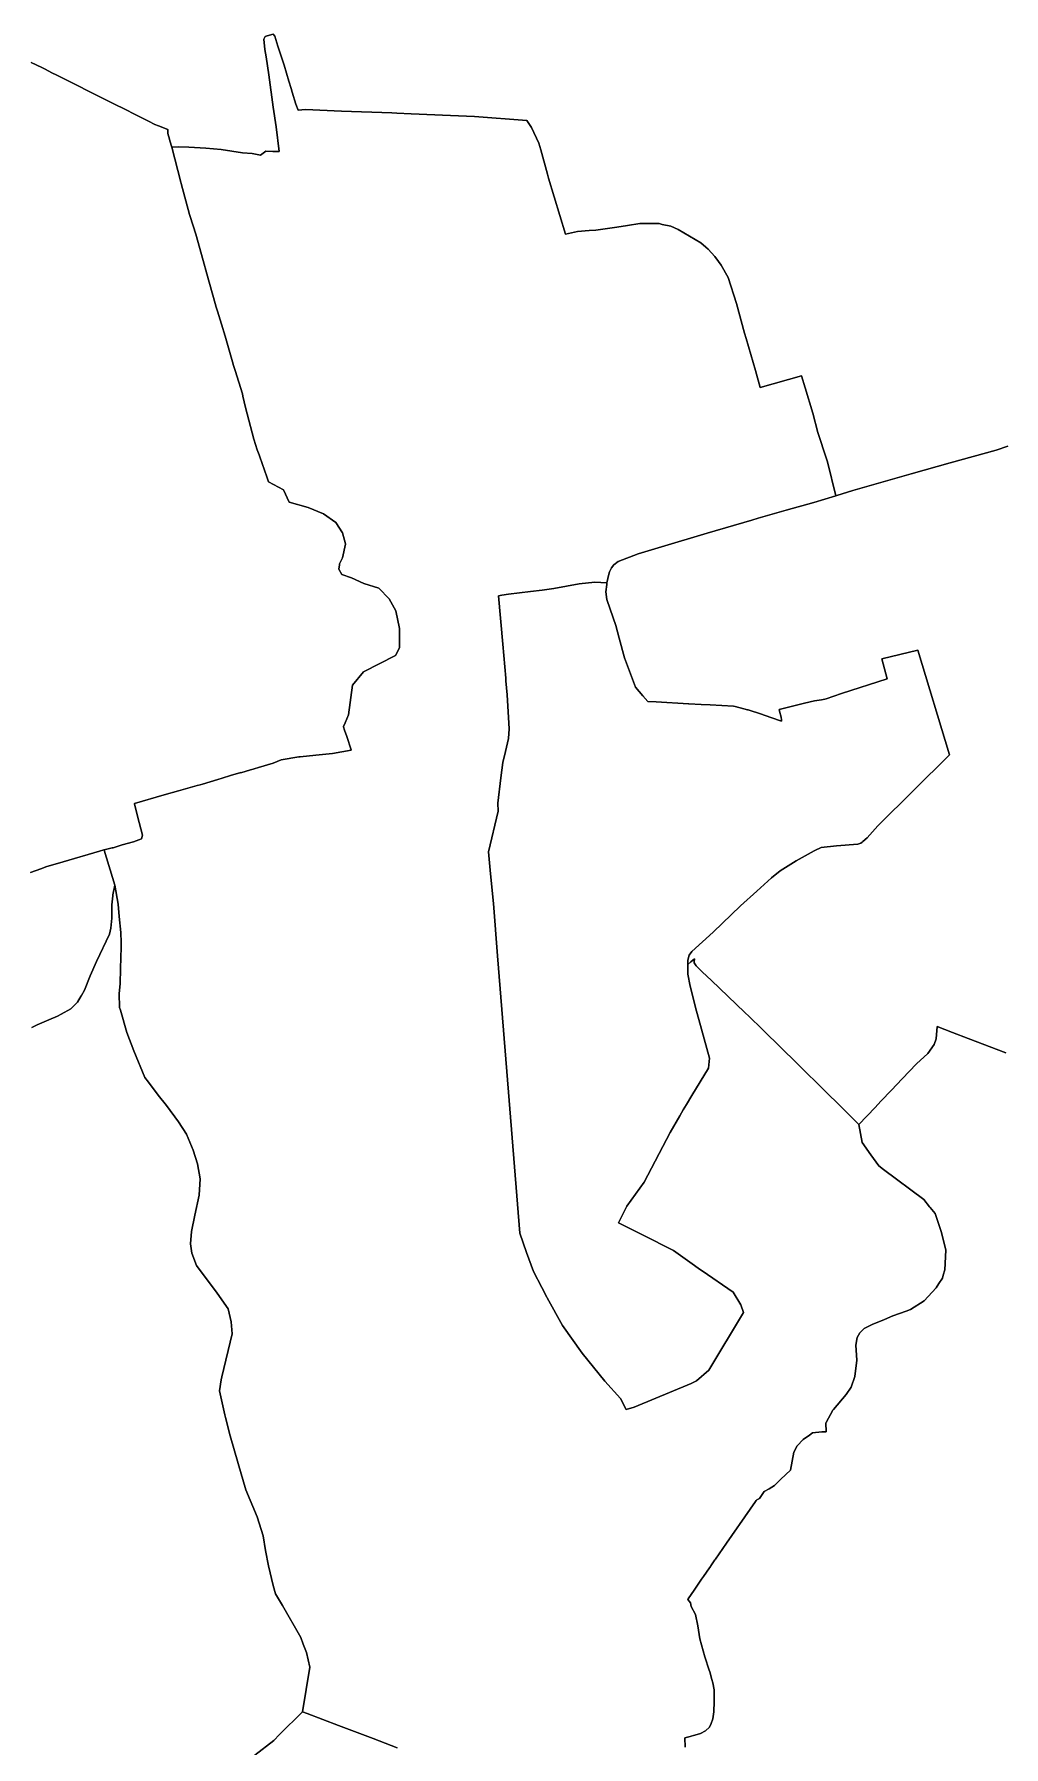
# Model space of a CAD drawing. Header units: inches. Extents: x 280195 to 293923, y 9098893 to 9120289.
# Drawn here: x 284611 to 285634, y 9100729 to 9102536 of the extents above; entities that cross this region are included whole.
import ezdxf

# ---------------------------------------------------------------- set-up
doc = ezdxf.new("R2010")
doc.units = ezdxf.units.IN
doc.header["$MEASUREMENT"] = 0
doc.layers.add('CIS', color=7, linetype='Continuous')

msp = doc.modelspace()

# ---------------------------------------------------------------- linework, layer by layer
at = {"layer": 'CIS'}
for points in [[(285638.2753, 9102101.3196), (285626.0473, 9102097.2254), (285577.5658, 9102083.7873), (285536.3801, 9102072.3714), (285474.7277, 9102054.4935), (285458.0835, 9102049.4788), (285456.8374, 9102049.1035), (285448.0412, 9102085.0209), (285447.0114, 9102088.1825), (285437.9703, 9102115.9403), (285432.6699, 9102136.2587), (285424.5985, 9102163.0092), (285420.7655, 9102175.7128), (285376.9739, 9102163.3772), (285372.0718, 9102181.3312), (285362.1094, 9102214.9778), (285360.4249, 9102220.6671), (285351.8545, 9102251.8721), (285343.2562, 9102279.3326), (285335.8549, 9102292.285), (285333.0247, 9102296.1444), (285329.0701, 9102301.5368), (285322.08, 9102309.1438), (285319.5776, 9102311.4433), (285314.473, 9102316.134), (285290.4184, 9102330.1144), (285286.6116, 9102331.7173), (285282.6058, 9102333.404), (285273.6437, 9102335.4952), (285270.2702, 9102336.2822), (285250.1219, 9102336.4879), (285236.8074, 9102334.2312), (285225.8617, 9102332.376), (285203.6575, 9102329.4977), (285196.4633, 9102328.8918), (285184.126, 9102327.853), (285171.5847, 9102325.1802), (285153.7346, 9102384.3156), (285152.5375, 9102388.3395), (285145.4204, 9102414.0249), (285143.4218, 9102421.2377), (285135.6348, 9102437.8277), (285130.5562, 9102444.9376), (285075.3693, 9102449.339), (285050.2284, 9102450.3866), (285008.674, 9102452.118), (284993.3818, 9102452.7551), (284988.1314, 9102452.9739), (284935.1401, 9102455.0388), (284897.1992, 9102456.5171), (284889.2199, 9102455.792), (284886.9317, 9102462.2932), (284883.0187, 9102475.01), (284881.918, 9102478.6582), (284879.5857, 9102486.3883), (284874.4594, 9102503.3783), (284867.9908, 9102523.3753), (284864.5031, 9102534.157), (284862.9196, 9102536.0573), (284856.5633, 9102534.2995), (284854.406, 9102533.703), (284852.9961, 9102530.9899), (284854.1327, 9102519.9659), (284855.402, 9102512.1906), (284858.4857, 9102493.3018), (284862.814, 9102459.2031), (284866.2403, 9102438.2734), (284869.3746, 9102412.4058), (284862.5105, 9102412.491), (284855.0893, 9102412.5829), (284849.4815, 9102408.5099), (284840.9221, 9102410.1037), (284830.71, 9102411.0482), (284807.9244, 9102414.2948), (284791.7502, 9102415.8885), (284774.0413, 9102416.7741), (284763.3569, 9102417.2463), (284755.9211, 9102416.8206), (284753.9943, 9102423.6717), (284753.5399, 9102425.3931), (284751.5548, 9102431.267), (284751.7604, 9102435.5845), (284741.8732, 9102439.4214), (284737.9856, 9102440.93), (284731.1473, 9102444.398), (284720.0668, 9102450.0174), (284717.3496, 9102451.3954), (284706.2585, 9102456.995), (284695.4654, 9102462.3767), (284679.2629, 9102470.4556), (284665.8829, 9102477.1273), (284658.3684, 9102480.874), (284634.5714, 9102492.7398), (284629.3279, 9102495.4151), (284622.1144, 9102499.0954), (284618.5951, 9102500.8049), (284607.3103, 9102506.2864)], [(284993.6481, 9100727.9902), (284968.4696, 9100737.7525), (284931.879, 9100751.6743), (284898.8485, 9100764.2416), (284893.8735, 9100766.0903), (284901.7317, 9100813.001), (284898.1598, 9100828.7173), (284894.7246, 9100837.4374), (284891.9685, 9100844.4334), (284872.6799, 9100878.1452), (284865.5366, 9100890.6299), (284862.9172, 9100899.4405), (284857.9166, 9100919.9193), (284854.7447, 9100936.3447), (284852.4397, 9100951.8281), (284846.0103, 9100971.8307), (284834.104, 9101000.1676), (284826.1144, 9101027.9577), (284817.6734, 9101057.3177), (284812.7281, 9101076.4807), (284811.9584, 9101079.4634), (284806.2433, 9101104.7047), (284808.141, 9101116.4704), (284808.6246, 9101119.4685), (284819.5784, 9101164.7123), (284818.6259, 9101177.333), (284815.317, 9101191.3863), (284803.8621, 9101207.5749), (284781.9545, 9101237.1025), (284777.192, 9101249.9612), (284775.5252, 9101259.7244), (284776.7158, 9101272.8213), (284780.3344, 9101289.9564), (284784.8121, 9101311.1594), (284786.0027, 9101328.5425), (284783.1452, 9101344.2589), (284778.3827, 9101358.5465), (284771.477, 9101375.4534), (284762.9045, 9101388.5503), (284750.2839, 9101405.6952), (284741.6824, 9101416.6263), (284731.2518, 9101430.4045), (284727.4238, 9101435.461), (284715.9938, 9101463.3217), (284708.6119, 9101482.848), (284701.6302, 9101506.3318), (284700.7538, 9101509.2799), (284700.5156, 9101523.8055), (284701.4681, 9101534.0449), (284701.869, 9101550.3794), (284702.4206, 9101572.8594), (284702.3441, 9101577.8345), (284702.1825, 9101588.3375), (284700.4976, 9101605.2092), (284699.2011, 9101618.1917), (284695.7615, 9101638.3001), (284684.4753, 9101675.3085), (284684.4601, 9101675.3582), (284684.3841, 9101675.6063), (284692.9719, 9101677.4632), (284694.174, 9101677.7231), (284703.4344, 9101680.8981), (284715.3407, 9101683.8085), (284724.072, 9101686.9834), (284724.9236, 9101690.8729), (284724.9549, 9101691.0158), (284721.568, 9101704.1871), (284716.8868, 9101722.3916), (284716.4314, 9101724.1625), (284716.368, 9101724.4091), (284748.0273, 9101733.4197), (284762.9576, 9101737.669), (284782.7936, 9101743.3146), (284785.9015, 9101744.1992), (284788.1911, 9101744.8886), (284804.5246, 9101749.8077), (284809.0374, 9101751.1667), (284817.9568, 9101753.8529), (284828.8328, 9101757.1283), (284828.9081, 9101756.8864), (284828.954, 9101756.9003), (284839.0044, 9101759.927), (284841.6746, 9101760.7105), (284842.96, 9101761.0876), (284847.5339, 9101762.4297), (284862.8116, 9101766.9123), (284871.365, 9101770.6188), (284890.1827, 9101773.6125), (284891.3653, 9101773.727), (284907.811, 9101775.3185), (284925.5371, 9101777.0339), (284945.3108, 9101780.7949), (284945.2273, 9101781.0436), (284945.3108, 9101781.0595), (284940.648, 9101794.953), (284938.3172, 9101801.898), (284937.1274, 9101805.4433), (284937.0679, 9101805.6206), (284938.7816, 9101809.6599), (284942.3521, 9101818.0748), (284946.6516, 9101849.1634), (284958.2271, 9101863.3849), (284991.9616, 9101880.5827), (284996.2611, 9101888.5203), (284996.2611, 9101908.7079), (284996.261, 9101909.0255), (284992.2923, 9101927.5464), (284985.347, 9101940.4581), (284974.4328, 9101951.703), (284958.6332, 9101956.6577), (284945.6594, 9101962.67), (284935.4068, 9101965.9772), (284932.1067, 9101971.5874), (284932.0995, 9101971.5996), (284932.855, 9101976.0824), (284932.8639, 9101976.1349), (284932.8996, 9101976.1335), (284933.0917, 9101977.222), (284936.0682, 9101983.5058), (284939.3755, 9101998.058), (284939.3423, 9101998.1767), (284939.3755, 9101998.3226), (284936.0682, 9102009.8981), (284929.1229, 9102020.8122), (284915.8937, 9102030.0726), (284900.0187, 9102036.6872), (284879.8046, 9102042.1758), (284873.9202, 9102055.2436), (284857.8388, 9102063.9186), (284856.7697, 9102067.011), (284856.0988, 9102068.9513), (284848.7657, 9102090.1608), (284847.9877, 9102092.4111), (284846.1769, 9102097.6487), (284842.3606, 9102108.6863), (284833.55, 9102142.262), (284830.9851, 9102154.0998), (284830.4544, 9102156.5495), (284822.6397, 9102181.1658), (284820.9294, 9102186.5533), (284819.8382, 9102190.3936), (284812.1498, 9102217.4508), (284808.5468, 9102230.1303), (284804.0224, 9102243.7034), (284802.8208, 9102247.9864), (284799.8886, 9102258.4371), (284794.7357, 9102276.8028), (284787.1753, 9102303.7278), (284781.1624, 9102325.1423), (284775.2093, 9102343.7161), (284774.6663, 9102345.7487), (284765.9224, 9102378.4825), (284765.5142, 9102380.0473), (284755.9211, 9102416.8206), (284763.3569, 9102417.2463), (284774.0413, 9102416.7741), (284791.7502, 9102415.8885), (284807.9244, 9102414.2948), (284830.71, 9102411.0482), (284840.9221, 9102410.1037), (284849.4815, 9102408.5099), (284855.0893, 9102412.5829), (284862.5105, 9102412.491), (284869.3746, 9102412.4058), (284866.2403, 9102438.2734), (284862.814, 9102459.2031), (284858.4857, 9102493.3018), (284855.402, 9102512.1906), (284854.1327, 9102519.9659), (284852.9961, 9102530.9899), (284854.406, 9102533.703), (284856.5633, 9102534.2995), (284862.9196, 9102536.0573), (284864.5031, 9102534.157), (284867.9908, 9102523.3753), (284874.4594, 9102503.3783), (284879.5857, 9102486.3883), (284881.918, 9102478.6582), (284883.0187, 9102475.01), (284886.9317, 9102462.2932), (284886.9317, 9102462.2932), (284889.2199, 9102455.792), (284897.1992, 9102456.5171), (284935.1401, 9102455.0388), (284988.1314, 9102452.9739), (284993.3818, 9102452.7551), (285008.674, 9102452.118), (285050.2284, 9102450.3866), (285075.3693, 9102449.339), (285130.5562, 9102444.9376), (285135.6348, 9102437.8277), (285143.4218, 9102421.2377), (285145.4204, 9102414.0249), (285152.5375, 9102388.3395), (285153.7346, 9102384.3156), (285171.5847, 9102325.1802), (285184.126, 9102327.853), (285196.4633, 9102328.8918), (285203.6575, 9102329.4977), (285225.8617, 9102332.376), (285236.8074, 9102334.2312), (285250.1219, 9102336.4879), (285270.2702, 9102336.2822), (285273.6437, 9102335.4952), (285282.6058, 9102333.404), (285286.6116, 9102331.7173), (285290.4184, 9102330.1144), (285314.473, 9102316.134), (285319.5776, 9102311.4433), (285322.08, 9102309.1438), (285329.0701, 9102301.5368), (285333.0247, 9102296.1444), (285335.8549, 9102292.285), (285343.2562, 9102279.3326), (285351.8545, 9102251.8721), (285360.4249, 9102220.6671), (285362.1094, 9102214.9778), (285372.0718, 9102181.3312), (285376.9739, 9102163.3772), (285420.7655, 9102175.7128), (285424.5985, 9102163.0092), (285432.6699, 9102136.2587), (285437.9703, 9102115.9403), (285447.0114, 9102088.1825), (285448.0412, 9102085.0209), (285456.8374, 9102049.1035), (285433.5898, 9102042.0994), (285404.5822, 9102033.7927), (285374.9255, 9102025.4417), (285368.0591, 9102023.5082), (285321.1197, 9102009.6637), (285272.9926, 9101995.3039), (285248.2053, 9101987.908), (285227.1089, 9101979.7333), (285222.6259, 9101976.1732), (285219.9888, 9101973.0087), (285217.8792, 9101968.9214), (285216.8244, 9101964.9657), (285216.0333, 9101961.6694), (285215.2867, 9101957.283), (285202.4387, 9101957.9656), (285185.8134, 9101956.1682), (285159.3029, 9101951.2255), (285146.9143, 9101949.6488), (285134.5897, 9101948.0802), (285111.2245, 9101945.3842), (285104.2137, 9101944.1649), (285100.8899, 9101943.5869), (285105.2099, 9101892.4869), (285108.3765, 9101856.5997), (285108.6315, 9101853.7093), (285109.9184, 9101839.1242), (285112.0111, 9101803.2003), (285111.3972, 9101793.0275), (285108.0775, 9101779.4325), (285105.1967, 9101767.6349), (285103.2614, 9101751.5574), (285100.0373, 9101724.7723), (285100.3094, 9101716.4294), (285090.2909, 9101673.2792), (285092.4754, 9101650.2574), (285095.4502, 9101618.9071), (285099.8484, 9101563.8254), (285109.6005, 9101441.6911), (285123.2315, 9101270.9795), (285130.4802, 9101250.6285), (285137.6461, 9101230.51), (285146.3656, 9101213.7687), (285151.8714, 9101203.4246), (285152.1203, 9101202.9568), (285168.5128, 9101173.6595), (285189.0906, 9101144.3623), (285213.1561, 9101115.0651), (285229.5486, 9101096.58), (285235.4778, 9101085.0704), (285243.8484, 9101087.5118), (285304.1867, 9101112.2749), (285309.9415, 9101115.4139), (285322.8462, 9101126.5746), (285359.4678, 9101187.2618), (285356.5032, 9101195.2836), (285348.458, 9101208.8375), (285315.6963, 9101231.2075), (285312.9823, 9101233.1417), (285307.7802, 9101236.849), (285285.3528, 9101252.8317), (285252.7422, 9101269.224), (285227.2816, 9101282.1288), (285236.3497, 9101299.5676), (285254.4861, 9101325.0283), (285281.865, 9101377.3447), (285292.0581, 9101394.8672), (285295.7639, 9101401.2377), (285299.1493, 9101406.7296), (285305.0157, 9101416.2461), (285322.4974, 9101445.0073), (285323.3694, 9101455.8194), (285312.1731, 9101496.6361), (285309.7619, 9101505.4264), (285303.0901, 9101531.6281), (285300.6642, 9101544.365), (285300.5674, 9101554.5369), (285303.9588, 9101557.4466), (285307.5467, 9101560.525), (285307.4982, 9101557.4466), (285307.4828, 9101556.4617), (285309.3988, 9101553.1165), (285315.7488, 9101546.7665), (285325.5384, 9101537.5061), (285360.4925, 9101504.3917), (285365.7552, 9101499.406), (285378.6903, 9101486.6752), (285380.7995, 9101484.5992), (285416.0261, 9101449.9288), (285446.8229, 9101419.8919), (285460.7704, 9101405.9528), (285469.4511, 9101397.2773), (285481.192, 9101385.5435), (285484.5044, 9101366.7733), (285493.7632, 9101353.753), (285502.1704, 9101341.9304), (285507.122, 9101338.2456), (285549.648, 9101306.5983), (285555.9235, 9101298.9193), (285556.5274, 9101298.1804), (285561.6568, 9101291.9038), (285568.422, 9101271.6084), (285573.1282, 9101253.0776), (285571.9516, 9101232.488), (285570.2055, 9101226.6675), (285569.3044, 9101223.6638), (285565.6907, 9101217.915), (285562.8333, 9101213.3691), (285550.0433, 9101199.7693), (285535.7691, 9101190.5543), (285531.2031, 9101188.882), (285516.9479, 9101183.6611), (285508.1719, 9101180.1033), (285495.1818, 9101174.837), (285486.9458, 9101170.4249), (285482.2961, 9101165.8219), (285479.2982, 9101161.0125), (285478.1217, 9101152.7766), (285478.961, 9101137.1581), (285476.9451, 9101119.8331), (285473.1213, 9101108.656), (285467.9424, 9101100.6784), (285454.3383, 9101084.97), (285453.7082, 9101084.2425), (285446.6563, 9101071.3147), (285446.412, 9101070.8669), (285446.6489, 9101061.594), (285442.2501, 9101061.5101), (285432.2759, 9101060.362), (285429.1184, 9101057.7788), (285422.3761, 9101053.3176), (285415.9868, 9101046.7281), (285412.6142, 9101039.8394), (285408.8828, 9101021.039), (285404.0423, 9101016.3651), (285398.564, 9101011.0754), (285391.9983, 9101004.7357), (285386.6448, 9101001.2957), (285381.3782, 9100998.421), (285376.1542, 9100991.2453), (285373.3988, 9100989.8102), (285372.7656, 9100988.8997), (285372.1672, 9100988.0393), (285355.1583, 9100963.5826), (285352.7003, 9100960.0484), (285341.4219, 9100943.8315), (285337.5194, 9100938.2202), (285329.8165, 9100927.1445), (285329.3133, 9100926.4208), (285325.5587, 9100921.0223), (285323.6993, 9100918.3488), (285323.5291, 9100918.0983), (285317.23, 9100908.8213), (285315.2068, 9100905.8419), (285307.4366, 9100894.3986), (285301.1604, 9100885.1555), (285300.6952, 9100884.4704), (285303.5862, 9100880.8566), (285304.1282, 9100877.2429), (285308.6454, 9100868.5699), (285311.1719, 9100856.6057), (285313.3433, 9100843.093), (285318.7639, 9100823.9402), (285323.2581, 9100809.8155), (285323.8231, 9100808.0397), (285325.9448, 9100800.0523), (285326.8948, 9100796.4758), (285328.3403, 9100789.2483), (285328.521, 9100784.0084), (285328.521, 9100776.9616), (285327.9789, 9100766.1203), (285326.8948, 9100758.7122), (285325.4493, 9100753.8336), (285323.4618, 9100749.8585), (285319.1252, 9100746.0641), (285314.066, 9100743.1731), (285308.036, 9100741.3673), (285306.7589, 9100740.9849), (285304.1077, 9100740.3221), (285303.1658, 9100740.0866), (285297.4428, 9100738.6559), (285297.9862, 9100728.8747)], [(284607.3103, 9102506.2864), (284618.5951, 9102500.8049), (284622.1144, 9102499.0954), (284629.3279, 9102495.4151), (284634.5714, 9102492.7398), (284658.3684, 9102480.874), (284665.8829, 9102477.1273), (284679.2629, 9102470.4556), (284695.4654, 9102462.3767), (284706.2585, 9102456.995), (284717.3496, 9102451.3954), (284720.0668, 9102450.0174), (284731.1473, 9102444.398), (284737.9856, 9102440.93), (284741.8732, 9102439.4214), (284751.7604, 9102435.5845), (284751.5548, 9102431.267), (284753.5399, 9102425.3931), (284753.9943, 9102423.6717), (284755.9211, 9102416.8206), (284765.5142, 9102380.0473), (284765.9224, 9102378.4825), (284774.6663, 9102345.7487), (284775.2093, 9102343.7161), (284781.1624, 9102325.1423), (284787.1753, 9102303.7278), (284794.7357, 9102276.8028), (284799.8886, 9102258.4371), (284802.8208, 9102247.9864), (284804.0224, 9102243.7034), (284808.5468, 9102230.1303), (284812.1498, 9102217.4508), (284819.8382, 9102190.3936), (284820.9294, 9102186.5533), (284822.6397, 9102181.1658), (284830.4544, 9102156.5495), (284830.9851, 9102154.0998), (284833.55, 9102142.262), (284842.3606, 9102108.6863), (284846.1769, 9102097.6487), (284847.9877, 9102092.4111), (284848.7657, 9102090.1608), (284856.0988, 9102068.9513), (284856.7697, 9102067.011), (284857.8388, 9102063.9186), (284873.9202, 9102055.2436), (284879.8046, 9102042.1758), (284900.0187, 9102036.6872), (284915.8937, 9102030.0726), (284929.1229, 9102020.8122), (284936.0682, 9102009.8981), (284939.3755, 9101998.3226), (284939.3423, 9101998.1767), (284939.3755, 9101998.058), (284936.0682, 9101983.5058), (284933.0917, 9101977.222), (284933.0917, 9101977.222), (284932.8996, 9101976.1335), (284932.8639, 9101976.1349), (284932.855, 9101976.0824), (284932.0995, 9101971.5996), (284932.1067, 9101971.5874), (284935.4068, 9101965.9772), (284945.6594, 9101962.67), (284958.6332, 9101956.6577), (284974.4328, 9101951.703), (284985.347, 9101940.4581), (284992.2923, 9101927.5464), (284996.261, 9101909.0255), (284996.2611, 9101908.7079), (284996.2611, 9101888.5203), (284991.9616, 9101880.5827), (284958.2271, 9101863.3849), (284946.6516, 9101849.1634), (284942.3521, 9101818.0748), (284938.7816, 9101809.6599), (284937.0679, 9101805.6206), (284937.1274, 9101805.4433), (284938.3172, 9101801.898), (284940.648, 9101794.953), (284945.3108, 9101781.0595), (284945.2273, 9101781.0436), (284945.3108, 9101780.7949), (284925.5371, 9101777.0339), (284907.811, 9101775.3185), (284891.3653, 9101773.727), (284890.1827, 9101773.6125), (284871.365, 9101770.6188), (284862.8116, 9101766.9123), (284847.5339, 9101762.4297), (284842.96, 9101761.0876), (284841.6746, 9101760.7105), (284839.0044, 9101759.927), (284828.954, 9101756.9003), (284828.9081, 9101756.8864), (284828.8328, 9101757.1283), (284817.9568, 9101753.8529), (284809.0374, 9101751.1667), (284804.5246, 9101749.8077), (284788.1911, 9101744.8886), (284785.9015, 9101744.1992), (284782.7936, 9101743.3146), (284762.9576, 9101737.669), (284748.0273, 9101733.4197), (284716.368, 9101724.4091), (284716.4314, 9101724.1625), (284716.8868, 9101722.3916), (284721.568, 9101704.1871), (284724.9549, 9101691.0158), (284724.9236, 9101690.8729), (284724.072, 9101686.9834), (284715.3407, 9101683.8085), (284703.4344, 9101680.8981), (284694.174, 9101677.7231), (284692.9719, 9101677.4632), (284684.3841, 9101675.6063), (284684.309, 9101675.5845), (284679.4935, 9101674.1832), (284641.1521, 9101663.0273), (284627.8533, 9101659.1578), (284623.8339, 9101657.9883), (284617.5182, 9101655.6386), (284606.6658, 9101651.6008)], [(285636.3221, 9101461.1763), (285596.4871, 9101476.4073), (285580.0115, 9101482.7068), (285563.8313, 9101489.0819), (285562.8975, 9101476.082), (285560.6893, 9101470.0092), (285554.0645, 9101460.6242), (285541.9191, 9101449.5831), (285526.7903, 9101433.7867), (285515.5586, 9101422.0595), (285504.3787, 9101410.3864), (285498.3395, 9101403.6762), (285481.192, 9101385.5435), (285469.4511, 9101397.2773), (285460.7704, 9101405.9528), (285446.8229, 9101419.8919), (285416.0261, 9101449.9288), (285380.7995, 9101484.5992), (285378.6903, 9101486.6752), (285365.7552, 9101499.406), (285360.4925, 9101504.3917), (285325.5384, 9101537.5061), (285315.7488, 9101546.7665), (285309.3988, 9101553.1165), (285307.4828, 9101556.4617), (285307.4982, 9101557.4466), (285307.5467, 9101560.525), (285303.9588, 9101557.4466), (285300.5674, 9101554.5369), (285300.5245, 9101559.0571), (285302.1197, 9101564.2589), (285304.7099, 9101568.1252), (285327.471, 9101588.5707), (285356.1543, 9101616.6051), (285373.3061, 9101631.8521), (285389.1039, 9101645.8954), (285397.9446, 9101653.2968), (285415.0997, 9101663.9916), (285434.1498, 9101674.5749), (285434.6115, 9101674.781), (285441.5581, 9101677.8822), (285457.5654, 9101679.7343), (285480.0239, 9101681.3782), (285483.2662, 9101682.4911), (285484.6438, 9101683.6551), (285485.2683, 9101684.1828), (285489.91, 9101688.1042), (285501.3334, 9101700.8419), (285576.8734, 9101775.6727), (285543.3696, 9101886.0935), (285505.3216, 9101876.995), (285511.0904, 9101855.9309), (285462.8194, 9101840.6061), (285446.6381, 9101834.6724), (285445.3765, 9101834.4766), (285441.7299, 9101833.9108), (285434.3615, 9101832.7674), (285423.7091, 9101830.1648), (285408.1792, 9101826.3706), (285397.108, 9101823.6657), (285397.5131, 9101821.9462), (285399.0538, 9101815.4075), (285399.4537, 9101812.5602), (285399.5172, 9101812.1084), (285399.648, 9101811.1774), (285388.1226, 9101815.149), (285377.283, 9101818.8843), (285365.3543, 9101822.9948), (285364.1762, 9101823.0805), (285363.6005, 9101823.1248), (285359.6761, 9101824.1697), (285350.4872, 9101826.616), (285348.8479, 9101827.0524), (285324.0933, 9101828.4269), (285314.6803, 9101828.9496), (285301.8021, 9101829.6647), (285301.1965, 9101829.6983), (285267.1282, 9101831.6454), (285258.3226, 9101832.1487), (285253.1474, 9101838.1632), (285245.4179, 9101847.1462), (285233.9083, 9101878.1871), (285228.3026, 9101898.9177), (285224.6657, 9101912.3672), (285218.759, 9101929.3138), (285215.1103, 9101939.7819), (285214.1873, 9101947.8249), (285214.9785, 9101955.4722), (285215.2867, 9101957.283), (285216.0333, 9101961.6694), (285216.8244, 9101964.9657), (285217.8792, 9101968.9214), (285219.9888, 9101973.0087), (285222.6259, 9101976.1732), (285227.1089, 9101979.7333), (285248.2053, 9101987.908), (285272.9926, 9101995.3039), (285321.1197, 9102009.6637), (285368.0591, 9102023.5082), (285374.9255, 9102025.4417), (285404.5822, 9102033.7927), (285433.5898, 9102042.0994), (285456.8374, 9102049.1035), (285458.0835, 9102049.4788), (285474.7277, 9102054.4935), (285536.3801, 9102072.3714), (285577.5658, 9102083.7873), (285626.0473, 9102097.2254), (285638.2753, 9102101.3196)], [(284606.6658, 9101651.6008), (284617.5182, 9101655.6386), (284623.8339, 9101657.9883), (284627.8533, 9101659.1578), (284641.1521, 9101663.0273), (284679.4935, 9101674.1832), (284684.309, 9101675.5845), (284684.3841, 9101675.6063), (284684.4601, 9101675.3582), (284684.4753, 9101675.3085), (284695.7615, 9101638.3001), (284693.5866, 9101627.9816), (284693.4982, 9101626.8772), (284692.7422, 9101617.4263), (284692.5909, 9101607.298), (284692.5311, 9101603.2823), (284691.7212, 9101592.952), (284689.9978, 9101586.6051), (284676.465, 9101557.6194), (284669.7974, 9101542.6174), (284663.8443, 9101527.6155), (284660.6187, 9101521.9966), (284660.254, 9101521.3614), (284656.4624, 9101514.7568), (284649.3187, 9101507.613), (284639.2027, 9101502.1264), (284635.2692, 9101499.993), (284626.0695, 9101496.0064), (284613.838, 9101490.7061), (284608.0316, 9101488.227)], [(284608.0316, 9101488.227), (284613.838, 9101490.7061), (284626.0695, 9101496.0064), (284635.2692, 9101499.993), (284639.2027, 9101502.1264), (284649.3187, 9101507.613), (284656.4624, 9101514.7568), (284660.254, 9101521.3614), (284660.6187, 9101521.9966), (284663.8443, 9101527.6155), (284669.7974, 9101542.6174), (284676.465, 9101557.6194), (284689.9978, 9101586.6051), (284691.7212, 9101592.952), (284692.5311, 9101603.2823), (284692.5909, 9101607.298), (284692.7422, 9101617.4263), (284693.4982, 9101626.8772), (284693.5866, 9101627.9816), (284695.7615, 9101638.3001), (284699.2011, 9101618.1917), (284700.4976, 9101605.2092), (284702.1825, 9101588.3375), (284702.3441, 9101577.8345), (284702.4206, 9101572.8594), (284701.869, 9101550.3794), (284701.4681, 9101534.0449), (284700.5156, 9101523.8055), (284700.7538, 9101509.2799), (284701.6302, 9101506.3318), (284708.6119, 9101482.848), (284715.9938, 9101463.3217), (284727.4238, 9101435.461), (284731.2518, 9101430.4045), (284741.6824, 9101416.6263), (284750.2839, 9101405.6952), (284762.9045, 9101388.5503), (284771.477, 9101375.4534), (284778.3827, 9101358.5465), (284783.1452, 9101344.2589), (284786.0027, 9101328.5425), (284784.8121, 9101311.1594), (284780.3344, 9101289.9564), (284776.7158, 9101272.8213), (284775.5252, 9101259.7244), (284777.192, 9101249.9612), (284781.9545, 9101237.1025), (284803.8621, 9101207.5749), (284815.317, 9101191.3863), (284818.6259, 9101177.333), (284819.5784, 9101164.7123), (284808.6246, 9101119.4685), (284808.141, 9101116.4704), (284806.2433, 9101104.7047), (284811.9584, 9101079.4634), (284812.7281, 9101076.4807), (284817.6734, 9101057.3177), (284826.1144, 9101027.9577), (284834.104, 9101000.1676), (284846.0103, 9100971.8307), (284852.4397, 9100951.8281), (284854.7447, 9100936.3447), (284857.9166, 9100919.9193), (284862.9172, 9100899.4405), (284865.5366, 9100890.6299), (284872.6799, 9100878.1452), (284891.9685, 9100844.4334), (284894.7246, 9100837.4374), (284898.1598, 9100828.7173), (284901.7317, 9100813.001), (284893.8735, 9100766.0903), (284869.7339, 9100741.9507), (284863.6316, 9100735.8483), (284843.3909, 9100720.132)], [(285297.9862, 9100728.8747), (285297.4428, 9100738.6559), (285303.1658, 9100740.0866), (285304.1077, 9100740.3221), (285306.7589, 9100740.9849), (285308.036, 9100741.3673), (285314.066, 9100743.1731), (285319.1252, 9100746.0641), (285323.4618, 9100749.8585), (285325.4493, 9100753.8336), (285326.8948, 9100758.7122), (285327.9789, 9100766.1203), (285328.521, 9100776.9616), (285328.521, 9100784.0084), (285328.3403, 9100789.2483), (285326.8948, 9100796.4758), (285325.9448, 9100800.0523), (285323.8231, 9100808.0397), (285323.2581, 9100809.8155), (285318.7639, 9100823.9402), (285313.3433, 9100843.093), (285311.1719, 9100856.6057), (285308.6454, 9100868.5699), (285304.1282, 9100877.2429), (285303.5862, 9100880.8566), (285300.6952, 9100884.4704), (285301.1604, 9100885.1555), (285307.4366, 9100894.3986), (285315.2068, 9100905.8419), (285317.23, 9100908.8213), (285323.5291, 9100918.0983), (285323.6993, 9100918.3488), (285325.5587, 9100921.0223), (285329.3133, 9100926.4208), (285329.8165, 9100927.1445), (285337.5194, 9100938.2202), (285341.4219, 9100943.8315), (285352.7003, 9100960.0484), (285355.1583, 9100963.5826), (285372.1672, 9100988.0393), (285372.7656, 9100988.8997), (285373.3988, 9100989.8102), (285376.1542, 9100991.2453), (285381.3782, 9100998.421), (285386.6448, 9101001.2957), (285391.9983, 9101004.7357), (285398.564, 9101011.0754), (285404.0423, 9101016.3651), (285408.8828, 9101021.039), (285412.6142, 9101039.8394), (285415.9868, 9101046.7281), (285422.3761, 9101053.3176), (285429.1184, 9101057.7788), (285432.2759, 9101060.362), (285442.2501, 9101061.5101), (285446.6489, 9101061.594), (285446.412, 9101070.8669), (285446.6563, 9101071.3147), (285453.7082, 9101084.2425), (285454.3383, 9101084.97), (285467.9424, 9101100.6784), (285473.1213, 9101108.656), (285476.9451, 9101119.8331), (285478.961, 9101137.1581), (285478.1217, 9101152.7766), (285479.2982, 9101161.0125), (285482.2961, 9101165.8219), (285486.9458, 9101170.4249), (285495.1818, 9101174.837), (285508.1719, 9101180.1033), (285516.9479, 9101183.6611), (285531.2031, 9101188.882), (285535.7691, 9101190.5543), (285550.0433, 9101199.7693), (285562.8333, 9101213.3691), (285565.6907, 9101217.915), (285569.3044, 9101223.6638), (285570.2055, 9101226.6675), (285571.9516, 9101232.488), (285573.1282, 9101253.0776), (285568.422, 9101271.6084), (285561.6568, 9101291.9038), (285556.5274, 9101298.1804), (285555.9235, 9101298.9193), (285549.648, 9101306.5983), (285507.122, 9101338.2456), (285502.1704, 9101341.9304), (285493.7632, 9101353.753), (285484.5044, 9101366.7733), (285481.192, 9101385.5435), (285498.3395, 9101403.6762), (285504.3787, 9101410.3864), (285515.5586, 9101422.0595), (285526.7903, 9101433.7867), (285541.9191, 9101449.5831), (285554.0645, 9101460.6242), (285560.6893, 9101470.0092), (285562.8975, 9101476.082), (285563.8313, 9101489.0819), (285580.0115, 9101482.7068), (285596.4871, 9101476.4073), (285636.3221, 9101461.1763)], [(284843.3909, 9100720.132), (284863.6316, 9100735.8483), (284869.7339, 9100741.9507), (284893.8735, 9100766.0903), (284898.8485, 9100764.2416), (284931.879, 9100751.6743), (284968.4696, 9100737.7525), (284993.6481, 9100727.9902)]]:
    msp.add_lwpolyline(points, dxfattribs=at)
msp.add_lwpolyline([(285388.1226, 9101815.149), (285399.648, 9101811.1774), (285399.5172, 9101812.1084), (285399.4537, 9101812.5602), (285399.0538, 9101815.4075), (285397.5131, 9101821.9462), (285397.108, 9101823.6657), (285408.1792, 9101826.3706), (285423.7091, 9101830.1648), (285434.3615, 9101832.7674), (285441.7299, 9101833.9108), (285445.3765, 9101834.4766), (285446.6381, 9101834.6724), (285462.8194, 9101840.6061), (285511.0904, 9101855.9309), (285505.3216, 9101876.995), (285543.3696, 9101886.0935), (285576.8734, 9101775.6727), (285501.3334, 9101700.8419), (285489.91, 9101688.1042), (285485.2683, 9101684.1828), (285484.6438, 9101683.6551), (285483.2662, 9101682.4911), (285480.0239, 9101681.3782), (285457.5654, 9101679.7343), (285441.5581, 9101677.8822), (285434.6115, 9101674.781), (285434.1498, 9101674.5749), (285415.0997, 9101663.9916), (285397.9446, 9101653.2968), (285389.1039, 9101645.8954), (285373.3061, 9101631.8521), (285356.1543, 9101616.6051), (285327.471, 9101588.5707), (285304.7099, 9101568.1252), (285302.1197, 9101564.2589), (285300.5245, 9101559.0571), (285300.5674, 9101554.5369), (285300.6642, 9101544.365), (285303.0901, 9101531.6281), (285309.7619, 9101505.4264), (285312.1731, 9101496.6361), (285323.3694, 9101455.8194), (285322.4974, 9101445.0073), (285305.0157, 9101416.2461), (285299.1493, 9101406.7296), (285295.7639, 9101401.2377), (285292.0581, 9101394.8672), (285281.865, 9101377.3447), (285254.4861, 9101325.0283), (285236.3497, 9101299.5676), (285227.2816, 9101282.1288), (285252.7422, 9101269.224), (285285.3528, 9101252.8317), (285307.7802, 9101236.849), (285312.9823, 9101233.1417), (285315.6963, 9101231.2075), (285348.458, 9101208.8375), (285356.5032, 9101195.2836), (285359.4678, 9101187.2618), (285322.8462, 9101126.5746), (285309.9415, 9101115.4139), (285304.1867, 9101112.2749), (285243.8484, 9101087.5118), (285235.4778, 9101085.0704), (285229.5486, 9101096.58), (285213.1561, 9101115.0651), (285189.0906, 9101144.3623), (285168.5128, 9101173.6595), (285152.1203, 9101202.9568), (285151.8714, 9101203.4246), (285146.3656, 9101213.7687), (285137.6461, 9101230.51), (285130.4802, 9101250.6285), (285123.2315, 9101270.9795), (285109.6005, 9101441.6911), (285099.8484, 9101563.8254), (285095.4502, 9101618.9071), (285092.4754, 9101650.2574), (285090.2909, 9101673.2792), (285100.3094, 9101716.4294), (285100.0373, 9101724.7723), (285103.2614, 9101751.5574), (285105.1967, 9101767.6349), (285108.0775, 9101779.4325), (285111.3972, 9101793.0275), (285112.0111, 9101803.2003), (285109.9184, 9101839.1242), (285108.6315, 9101853.7093), (285108.3765, 9101856.5997), (285105.2099, 9101892.4869), (285100.8899, 9101943.5869), (285104.2137, 9101944.1649), (285111.2245, 9101945.3842), (285134.5897, 9101948.0802), (285146.9143, 9101949.6488), (285159.3029, 9101951.2255), (285185.8134, 9101956.1682), (285202.4387, 9101957.9656), (285215.2867, 9101957.283), (285214.9785, 9101955.4722), (285214.1873, 9101947.8249), (285215.1103, 9101939.7819), (285218.759, 9101929.3138), (285224.6657, 9101912.3672), (285228.3026, 9101898.9177), (285233.9083, 9101878.1871), (285245.4179, 9101847.1462), (285253.1474, 9101838.1632), (285258.3226, 9101832.1487), (285267.1282, 9101831.6454), (285301.1965, 9101829.6983), (285301.8021, 9101829.6647), (285314.6803, 9101828.9496), (285324.0933, 9101828.4269), (285348.8479, 9101827.0524), (285350.4872, 9101826.616), (285359.6761, 9101824.1697), (285363.6005, 9101823.1248), (285364.1762, 9101823.0805), (285365.3543, 9101822.9948), (285377.283, 9101818.8843), (285388.1226, 9101815.149)], close=True, dxfattribs=at)

doc.saveas('drawing.dxf')
